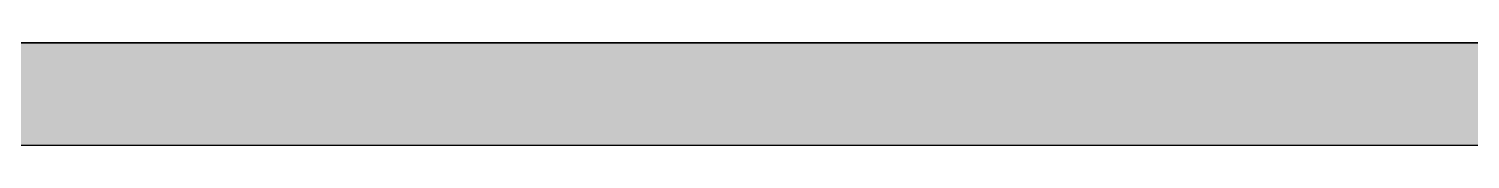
# Model space of a CAD drawing. Header units: millimetres. Extents: x 35403 to 155690, y 202798 to 276657.
# Drawn here: x 84953 to 95916, y 202798 to 203573 of the extents above; entities that cross this region are included whole.
import ezdxf

# ---------------------------------------------------------------- set-up
doc = ezdxf.new("R2010")
doc.units = ezdxf.units.MM
doc.layers.add('www.cad-blocks.net', color=7, linetype='Continuous')

# ---------------------------------------------------------------- blocks, each defined once
blk = doc.blocks.new('FORMAT')
at = {"layer": 'www.cad-blocks.net', "true_color": 0x546d8e}
h = blk.add_hatch(color=155, dxfattribs=at)
h.set_gradient(color1=(68, 68, 68), color2=(84, 109, 142), tint=1)
h.paths.add_polyline_path([(39877, 203573), (39877, 202798), (155690, 202798), (155690, 203573)])
at = {"layer": 'www.cad-blocks.net', "color": 155, "true_color": 0x546d8e}
for p, q in [((155690, 203573), (39877, 203573)), ((39877, 203573), (155690, 203573)), ((39877, 203573), (155690, 203573)), ((39877, 203573), (155690, 203573)), ((39877, 202798), (155690, 202798))]:
    blk.add_line(p, q, dxfattribs=at)

msp = doc.modelspace()

# ---------------------------------------------------------------- block references
at = {"layer": 'www.cad-blocks.net'}
msp.add_blockref('FORMAT', (0, 0), dxfattribs=at)

doc.saveas('drawing.dxf')
